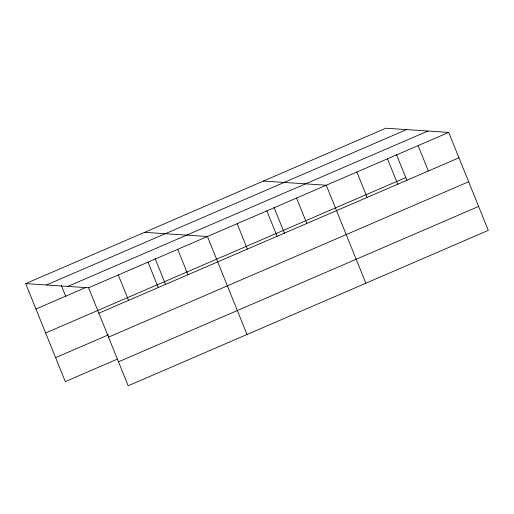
<?xml version="1.0" encoding="UTF-8"?>
<svg xmlns="http://www.w3.org/2000/svg" width="514" height="514" viewBox="0 0 514 514"><rect width="100%" height="100%" fill="white"/><g stroke="black" fill="none" stroke-linecap="round" stroke-linejoin="round"><path stroke-width="0.77" d="M25.7 283.612L385.828 128.23L448.709 132.4L488.3 230.388L128.172 385.77L88.581 287.782L25.7 283.612L65.291 381.6L117.462 359.087M46.453 284.987L406.58 129.605M67.829 286.407L427.956 131.025M35.961 309.004L85.96 287.435M88.581 287.782L448.709 132.4M45.637 332.963L405.764 177.581M98.842 313.18L458.97 157.798M55.615 357.641L108.512 334.82M108.525 337.133L468.652 181.75M118.496 361.817L478.624 206.435M263.386 181.056L326.268 185.233L365.859 283.22M144.543 232.334L207.425 236.504L247.016 334.498M418.1 145.61L428.361 171.001M396.384 154.354L406.94 180.485M387.485 158.813L397.746 184.211M356.877 172.023L367.137 197.421M296.559 198.051L306.819 223.449M273.936 207.181L284.499 233.317M266.843 210.868L277.104 236.267M237.134 223.686L247.395 249.084M177.715 249.322L187.976 274.72M155.093 258.458L165.656 284.589M148.006 262.146L158.267 287.538M118.291 274.964L128.551 300.362M61.275 285.302L65.67 296.186"/></g></svg>
